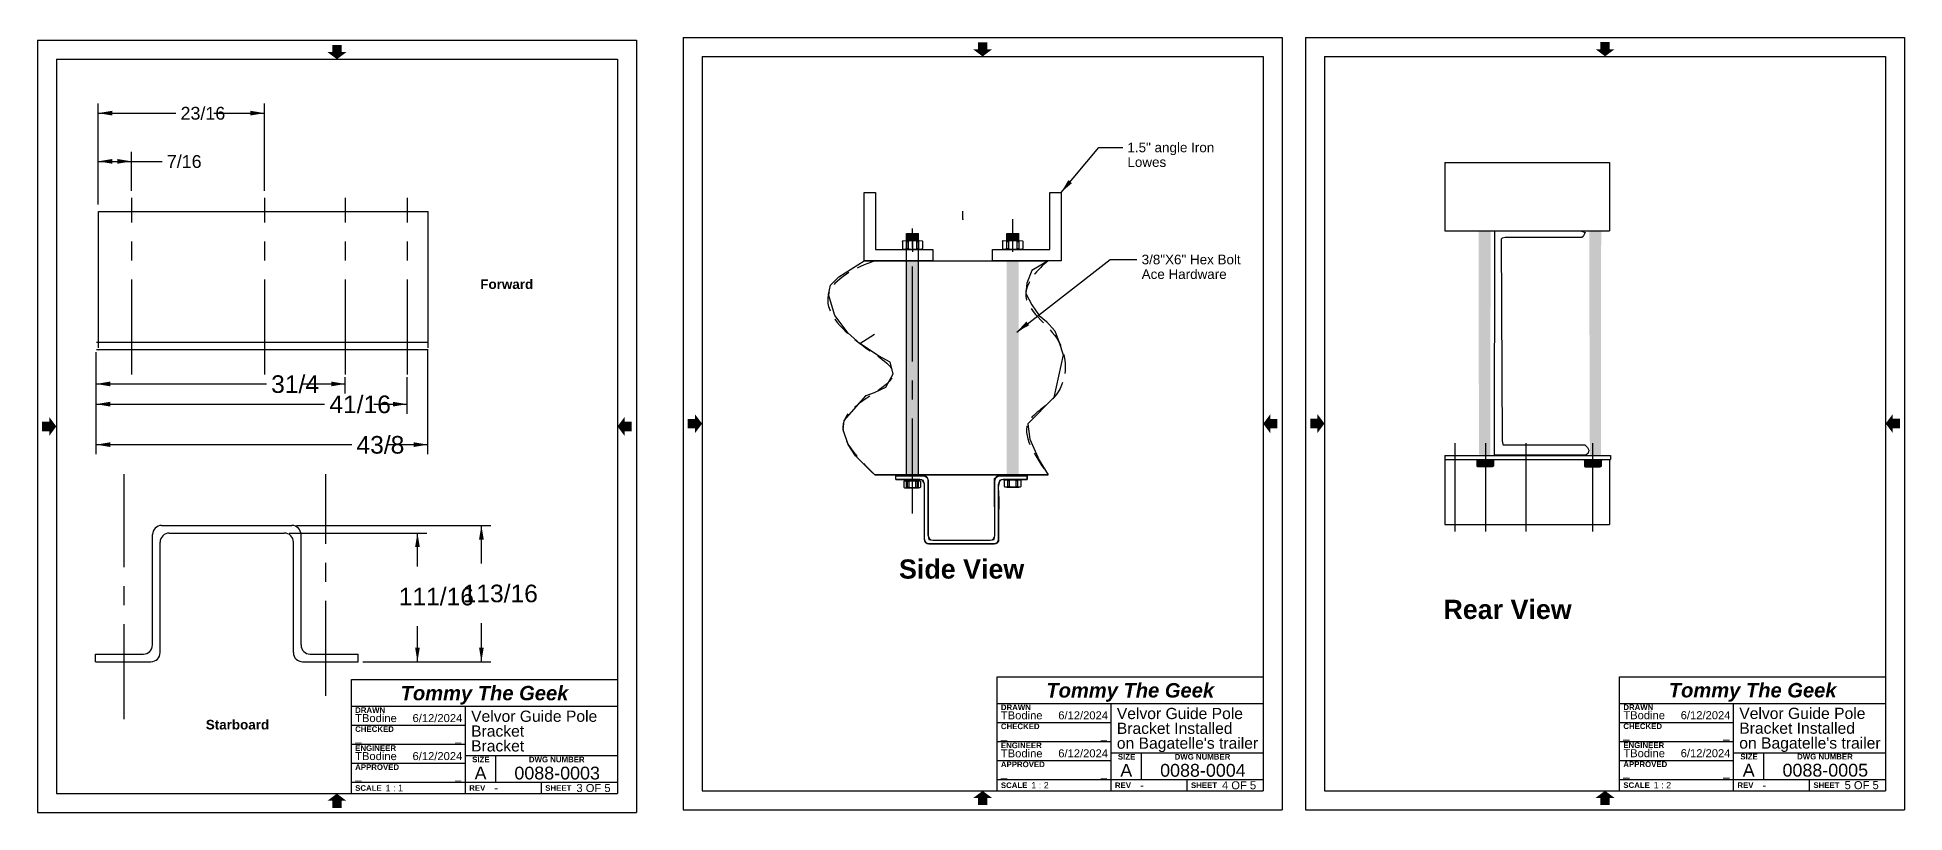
# Model space of a CAD drawing. Header units: inches. Extents: x -3 to 38.9, y -4.1 to 6.1.
# Drawn here: x 14.3 to 38.86, y -4.09 to 6.1 of the extents above; entities that cross this region are included whole.
import ezdxf

# ---------------------------------------------------------------- set-up
doc = ezdxf.new("R2010")
doc.units = ezdxf.units.IN
doc.header["$MEASUREMENT"] = 0
doc.linetypes.add('CENTER', pattern=[2, 1.25, -0.25, 0.25, -0.25])
doc.linetypes.add('HIDDEN', pattern=[0.375, 0.25, -0.125])
for name, color, linetype in [('AngleIron', 7, 'CONTINUOUS'), ('Border', 7, 'CONTINUOUS'), ('default', 7, 'CONTINUOUS'), ('dim', 7, 'CONTINUOUS'), ('HexBolt', 7, 'CONTINUOUS'), ('Nut', 7, 'CONTINUOUS'), ('trailerFrame', 7, 'CONTINUOUS')]:
    doc.layers.add(name, color=color, linetype=linetype)
doc.styles.add('Arial', font='arial.ttf')
doc.styles.add('Arial_Bold', font='arialbd.ttf')
doc.styles.add('Arial_Bold_Italic', font='arialbi.ttf')

# ---------------------------------------------------------------- blocks, each defined once
blk = doc.blocks.new('nut')
at = {"layer": 'default', "color": 1}
for p, q in [((-0.27, 0.092), (-0.254, 0.111)), ((-0.27, 0.092), (-0.269, -0.096)), ((-0.254, 0.111), (-0.172, 0.11)), ((-0.172, 0.111), (-0.079, 0.111)), ((-0.172, 0.11), (-0.155, 0.084)), ((-0.16, 0.093), (-0.105, 0.093)), ((-0.156, -0.088), (-0.155, 0.084)), ((-0.105, 0.093), (-0.079, 0.111)), ((-0.105, -0.091), (-0.105, 0.09)), ((-0.079, 0.111), (0.085, 0.111)), ((0.085, 0.111), (0.111, 0.093)), ((0.085, 0.111), (0.171, 0.111)), ((0.111, 0.093), (0.155, 0.093)), ((0.111, -0.091), (0.111, 0.09)), ((0.155, 0.093), (0.171, 0.111)), ((0.155, 0.093), (0.156, -0.096)), ((0.171, 0.111), (0.252, 0.11)), ((0.252, 0.11), (0.27, 0.085)), ((0.269, -0.087), (0.27, 0.085)), ((-0.269, -0.096), (-0.251, -0.111)), ((-0.251, -0.111), (-0.191, -0.111)), ((-0.191, -0.111), (-0.156, -0.088)), ((-0.191, -0.111), (-0.084, -0.111)), ((-0.168, -0.096), (-0.105, -0.096)), ((-0.168, -0.111), (-0.105, -0.111)), ((-0.105, -0.091), (-0.084, -0.111)), ((-0.085, -0.111), (0.09, -0.111)), ((0.09, -0.111), (0.111, -0.091)), ((0.09, -0.111), (0.174, -0.111)), ((0.111, -0.096), (0.156, -0.096)), ((0.111, -0.111), (0.156, -0.111)), ((0.156, -0.096), (0.174, -0.111)), ((0.174, -0.111), (0.234, -0.111)), ((0.234, -0.111), (0.269, -0.087))]:
    blk.add_line(p, q, dxfattribs=at)
blk = doc.blocks.new('boltHead')
at = {"layer": 'HexBolt', "color": 3}
for p, q in [((-0.223, 0.077), (-0.21, 0.093)), ((-0.223, 0.077), (-0.222, -0.079)), ((-0.21, 0.093), (-0.142, 0.092)), ((-0.142, 0.093), (-0.065, 0.093)), ((-0.142, 0.092), (-0.128, 0.071)), ((-0.133, 0.078), (-0.087, 0.078)), ((-0.129, -0.071), (-0.128, 0.071)), ((-0.087, 0.078), (-0.065, 0.093)), ((-0.087, -0.074), (-0.087, 0.075)), ((-0.065, 0.093), (0.07, 0.093)), ((0.07, 0.093), (0.092, 0.078)), ((0.07, 0.093), (0.141, 0.093)), ((0.092, 0.078), (0.128, 0.078)), ((0.092, -0.074), (0.092, 0.075)), ((0.128, 0.078), (0.141, 0.093)), ((0.128, 0.078), (0.129, -0.078)), ((0.141, 0.093), (0.209, 0.092)), ((0.209, 0.092), (0.223, 0.071)), ((0.222, -0.071), (0.223, 0.071)), ((-0.222, -0.079), (-0.208, -0.091)), ((-0.208, -0.091), (-0.158, -0.091)), ((-0.158, -0.091), (-0.129, -0.071)), ((-0.158, -0.091), (-0.07, -0.091)), ((-0.15, -0.093), (0.166, -0.093)), ((-0.139, -0.078), (-0.087, -0.078)), ((-0.087, -0.074), (-0.07, -0.091)), ((-0.07, -0.091), (0.074, -0.091)), ((0.074, -0.091), (0.092, -0.074)), ((0.074, -0.091), (0.143, -0.091)), ((0.092, -0.078), (0.129, -0.078)), ((0.129, -0.078), (0.143, -0.091)), ((0.143, -0.091), (0.193, -0.091)), ((0.193, -0.091), (0.222, -0.071))]:
    blk.add_line(p, q, dxfattribs=at)

msp = doc.modelspace()

# ---------------------------------------------------------------- linework, layer by layer
at = {"layer": 'AngleIron', "color": 6}
for p, q in [((32.807676, 4.458023), (32.807676, 3.558023)), ((32.807676, 4.458023), (34.975045, 4.458023)), ((34.975045, 4.458023), (34.975045, 3.558023)), ((32.807676, 3.558023), (34.975045, 3.558023))]:
    msp.add_line(p, q, dxfattribs=at)
at = {"layer": 'Border'}
for p, q in [((14.297815, 6.066067), (14.297815, -4.093933)), ((14.297815, 6.066067), (22.177815, 6.066067)), ((22.177815, 6.066067), (22.177815, -4.093933)), ((22.79058, 6.102135), (22.79058, -4.057865)), ((22.79058, 6.102135), (30.67058, 6.102135)), ((30.67058, 6.102135), (30.67058, -4.057865)), ((30.977306, 6.103894), (30.977306, -4.056106)), ((30.977306, 6.103894), (38.857306, 6.103894)), ((38.857306, 6.103894), (38.857306, -4.056106)), ((14.547815, 5.816067), (14.547815, -3.843933)), ((14.547815, 5.816067), (21.927815, 5.816067)), ((21.927815, 5.816067), (21.927815, -3.843933)), ((23.04058, 5.852135), (23.04058, -3.807865)), ((23.04058, 5.852135), (30.42058, 5.852135)), ((30.42058, 5.852135), (30.42058, -3.807865)), ((31.227306, 5.853894), (31.227306, -3.806106)), ((31.227306, 5.853894), (38.607306, 5.853894)), ((38.607306, 5.853894), (38.607306, -3.806106)), ((27.178885, 2.228033), (28.406215, 3.18304)), ((28.406215, 3.18304), (28.759759, 3.18304)), ((18.427815, -2.343933), (21.927815, -2.343933)), ((18.427815, -3.843933), (18.427815, -2.343933)), ((26.92058, -2.307865), (30.42058, -2.307865)), ((26.92058, -3.807865), (26.92058, -2.307865)), ((35.107306, -2.306106), (38.607306, -2.306106)), ((35.107306, -3.806106), (35.107306, -2.306106)), ((18.427815, -2.693933), (21.927815, -2.693933)), ((19.927815, -3.843933), (19.927815, -2.693933)), ((26.92058, -2.657865), (30.42058, -2.657865)), ((28.42058, -3.807865), (28.42058, -2.657865)), ((35.107306, -2.656106), (38.607306, -2.656106)), ((36.607306, -3.806106), (36.607306, -2.656106)), ((18.427815, -2.943933), (19.927815, -2.943933)), ((26.92058, -2.907865), (28.42058, -2.907865)), ((35.107306, -2.906106), (36.607306, -2.906106)), ((26.92058, -3.157865), (28.42058, -3.157865)), ((35.107306, -3.156106), (36.607306, -3.156106)), ((18.427815, -3.193933), (19.927815, -3.193933)), ((19.927815, -3.343933), (21.927815, -3.343933)), ((20.327815, -3.693933), (20.327815, -3.343933)), ((26.92058, -3.407865), (28.42058, -3.407865)), ((28.42058, -3.307865), (30.42058, -3.307865)), ((28.82058, -3.657865), (28.82058, -3.307865)), ((35.107306, -3.406106), (36.607306, -3.406106)), ((36.607306, -3.306106), (38.607306, -3.306106)), ((37.007306, -3.656106), (37.007306, -3.306106)), ((18.427815, -3.443933), (19.927815, -3.443933)), ((26.92058, -3.657865), (30.42058, -3.657865)), ((29.42058, -3.807865), (29.42058, -3.657865)), ((35.107306, -3.656106), (38.607306, -3.656106)), ((37.607306, -3.806106), (37.607306, -3.656106)), ((14.547815, -3.843933), (21.927815, -3.843933)), ((18.427815, -3.693933), (21.927815, -3.693933)), ((20.927815, -3.843933), (20.927815, -3.693933)), ((23.04058, -3.807865), (30.42058, -3.807865)), ((31.227306, -3.806106), (38.607306, -3.806106)), ((14.297815, -4.093933), (22.177815, -4.093933)), ((22.79058, -4.057865), (30.67058, -4.057865)), ((30.977306, -4.056106), (38.857306, -4.056106))]:
    msp.add_line(p, q, dxfattribs=at)
at = {"layer": 'Border', "color": 252}
for p, q in [((32.807676, 0.60302), (32.807676, 0.55302)), ((32.807676, 0.60302), (34.988676, 0.60302)), ((32.807676, 0.55302), (32.807676, -0.305581)), ((32.807676, 0.55302), (34.975045, 0.55302)), ((32.807676, 0.55302), (34.988676, 0.55302)), ((34.975045, 0.55302), (34.975045, -0.305581)), ((34.988676, 0.60302), (34.988676, 0.55302)), ((32.807676, -0.305581), (34.975045, -0.305581))]:
    msp.add_line(p, q, dxfattribs=at)
at = {"layer": 'Border'}
for points in [[(18.300158, 5.909817), (18.113127, 5.909817), (18.300158, 6.003567), (18.175471, 5.909817)], [(18.362502, 5.909817), (18.237815, 5.816067), (18.300158, 5.909817), (18.113127, 5.909817)], [(18.300158, 6.003567), (18.175471, 5.909817), (18.175471, 6.003567)], [(26.792923, 5.945885), (26.605892, 5.945885), (26.792923, 6.039635), (26.668236, 5.945885)], [(26.855267, 5.945885), (26.73058, 5.852135), (26.792923, 5.945885), (26.605892, 5.945885)], [(26.792923, 6.039635), (26.668236, 5.945885), (26.668236, 6.039635)], [(34.979649, 5.947644), (34.792618, 5.947644), (34.979649, 6.041394), (34.854962, 5.947644)], [(35.041993, 5.947644), (34.917306, 5.853894), (34.979649, 5.947644), (34.792618, 5.947644)], [(34.979649, 6.041394), (34.854962, 5.947644), (34.854962, 6.041394)], [(27.305958, 2.365988), (27.343743, 2.317236), (27.178885, 2.228033)], [(14.454065, 1.110755), (14.454065, 0.923723), (14.454065, 1.048411), (14.360315, 0.923723)], [(14.454065, 1.048411), (14.360315, 0.923723), (14.360315, 1.048411)], [(14.547815, 0.986067), (14.454065, 0.86138), (14.454065, 1.110755), (14.454065, 0.923723)], [(21.927815, 0.986067), (22.021565, 1.110755), (22.021565, 0.86138), (22.021565, 1.048411)], [(22.021565, 0.86138), (22.021565, 1.048411), (22.021565, 0.923723), (22.115315, 1.048411)], [(22.021565, 0.923723), (22.115315, 1.048411), (22.115315, 0.923723)], [(22.94683, 1.146823), (22.94683, 0.959791), (22.94683, 1.084479), (22.85308, 0.959791)], [(22.94683, 1.084479), (22.85308, 0.959791), (22.85308, 1.084479)], [(23.04058, 1.022135), (22.94683, 0.897448), (22.94683, 1.146823), (22.94683, 0.959791)], [(30.42058, 1.022135), (30.51433, 1.146823), (30.51433, 0.897448), (30.51433, 1.084479)], [(30.51433, 0.897448), (30.51433, 1.084479), (30.51433, 0.959791), (30.60808, 1.084479)], [(30.51433, 0.959791), (30.60808, 1.084479), (30.60808, 0.959791)], [(31.133556, 1.148582), (31.133556, 0.961551), (31.133556, 1.086238), (31.039806, 0.961551)], [(31.133556, 1.086238), (31.039806, 0.961551), (31.039806, 1.086238)], [(31.227306, 1.023894), (31.133556, 0.899207), (31.133556, 1.148582), (31.133556, 0.961551)], [(38.607306, 1.023894), (38.701056, 1.148582), (38.701056, 0.899207), (38.701056, 1.086238)], [(38.701056, 0.899207), (38.701056, 1.086238), (38.701056, 0.961551), (38.794806, 1.086238)], [(38.701056, 0.961551), (38.794806, 1.086238), (38.794806, 0.961551)], [(18.113127, -3.937683), (18.237815, -3.843933), (18.175471, -3.937683), (18.362502, -3.937683)], [(26.605892, -3.901615), (26.73058, -3.807865), (26.668236, -3.901615), (26.855267, -3.901615)], [(26.668236, -3.901615), (26.855267, -3.901615), (26.668236, -3.995365), (26.792923, -3.901615)], [(26.668236, -3.995365), (26.792923, -3.901615), (26.792923, -3.995365)], [(34.792618, -3.899856), (34.917306, -3.806106), (34.854962, -3.899856), (35.041993, -3.899856)], [(34.854962, -3.899856), (35.041993, -3.899856), (34.854962, -3.993606), (34.979649, -3.899856)], [(34.854962, -3.993606), (34.979649, -3.899856), (34.979649, -3.993606)], [(18.175471, -3.937683), (18.362502, -3.937683), (18.175471, -4.031433), (18.300158, -3.937683)], [(18.175471, -4.031433), (18.300158, -3.937683), (18.300158, -4.031433)]]:
    msp.add_solid(points, dxfattribs=at)
at = {"layer": 'Border', "color": 255}
for points in [[(33.230165, 0.458072), (33.450208, 0.458072), (33.230165, 0.54935), (33.450208, 0.54935)], [(34.649127, 0.458072), (34.865548, 0.458072), (34.649127, 0.547542), (34.865548, 0.547542)]]:
    msp.add_solid(points, dxfattribs=at)
at = {"layer": 'default'}
for p, q in [((27.76246, 4.064431), (28.2606, 4.657072)), ((28.2606, 4.657072), (28.572539, 4.657072)), ((15.102495, 2.021105), (15.102495, 3.813105)), ((15.102495, 3.813105), (19.437233, 3.813105)), ((19.437233, 2.021105), (19.437233, 3.813105)), ((15.075233, 2.095902), (19.437233, 2.095902)), ((15.075233, 1.995902), (19.437233, 1.995902)), ((32.807676, 0.60302), (34.988676, 0.60302)), ((32.807676, 0.55302), (34.988676, 0.55302)), ((25.588795, 0.337108), (25.953795, 0.337108)), ((25.588795, 0.287108), (25.588795, 0.337108)), ((25.588795, 0.287108), (25.903795, 0.287108)), ((26.013795, -0.448892), (26.013795, 0.277108)), ((26.890412, -0.448892), (26.890412, 0.277108)), ((26.950412, 0.337108), (27.315412, 0.337108)), ((27.000412, 0.287108), (27.315412, 0.287108)), ((27.315412, 0.287108), (27.315412, 0.337108)), ((25.963795, -0.498892), (25.963795, 0.227108)), ((26.940412, -0.498892), (26.940412, 0.227108)), ((15.812431, -1.888237), (15.812431, -0.436237)), ((15.932431, -0.316237), (17.645666, -0.316237)), ((16.032431, -0.416237), (17.545666, -0.416237)), ((17.765666, -1.888237), (17.765666, -0.436237)), ((32.807676, -0.305581), (34.975045, -0.305581)), ((15.912431, -1.988237), (15.912431, -0.536237)), ((17.665666, -1.988237), (17.665666, -0.536237)), ((26.023795, -0.558892), (26.880412, -0.558892)), ((26.073795, -0.508892), (26.830412, -0.508892)), ((15.062431, -2.008237), (15.692431, -2.008237)), ((15.062431, -2.108237), (15.062431, -2.008237)), ((15.062431, -2.108237), (15.792431, -2.108237)), ((17.785666, -2.108237), (18.515666, -2.108237)), ((17.885666, -2.008237), (18.515666, -2.008237)), ((18.515666, -2.108237), (18.515666, -2.008237))]:
    msp.add_line(p, q, dxfattribs=at)
at = {"layer": 'default', "linetype": 'CENTER'}
for p, q in [((15.539995, 1.668364), (15.539995, 3.991842)), ((17.289995, 1.668364), (17.289995, 3.991842)), ((18.352495, 1.668364), (18.352495, 3.991842)), ((19.164995, 1.668364), (19.164995, 3.991842)), ((32.943795, -0.394949), (32.943795, 0.76679)), ((33.350045, -0.394949), (33.350045, 0.76679)), ((33.881295, -0.394949), (33.881295, 0.76679)), ((34.756295, -0.394949), (34.756295, 0.76679)), ((15.439148, -2.866404), (15.439148, 0.357805)), ((18.091148, -2.559336), (18.091148, 0.357805))]:
    msp.add_line(p, q, dxfattribs=at)
at = {"layer": 'default', "color": 1, "linetype": 'CENTER'}
for p, q in [((25.807102, -0.160175), (25.807102, 3.712687)), ((27.12901, 3.283441), (27.12901, 3.712687)), ((25.810979, 3.283441), (25.810979, 3.473232))]:
    msp.add_line(p, q, dxfattribs=at)
at = {"layer": 'default'}
for centre, radius, start, end in [((25.903795, 0.227108), 0.06, 0, 90), ((25.953795, 0.277108), 0.06, 0, 90), ((26.950412, 0.277108), 0.06, 90, 180), ((27.000412, 0.227108), 0.06, 90, 180), ((15.932431, -0.436237), 0.12, 90, 180), ((16.032431, -0.536237), 0.12, 90, 180), ((17.545666, -0.536237), 0.12, 0, 90), ((17.645666, -0.436237), 0.12, 0, 90), ((26.073795, -0.448892), 0.06, 180, 270), ((26.830412, -0.448892), 0.06, 270, 0), ((26.023795, -0.498892), 0.06, 180, 270), ((26.880412, -0.498892), 0.06, 270, 0), ((15.692431, -1.888237), 0.12, 270, 0), ((17.885666, -1.888237), 0.12, 180, 270), ((15.792431, -1.988237), 0.12, 270, 0), ((17.785666, -1.988237), 0.12, 180, 270)]:
    msp.add_arc(centre, radius, start, end, dxfattribs=at)
msp.add_solid([(27.857912, 4.225882), (27.905012, 4.186136), (27.76246, 4.064431)], dxfattribs=at)
at = {"layer": 'dim'}
for p, q in [((15.097958, 3.905908), (15.097958, 5.232117)), ((17.285458, 4.084645), (17.285458, 5.232117)), ((15.097958, 5.107117), (16.118494, 5.107117)), ((16.620884, 5.107117), (17.285458, 5.107117)), ((15.097958, 3.905908), (15.097958, 4.597511)), ((15.097958, 4.472511), (15.937977, 4.472511)), ((15.535458, 4.084645), (15.535458, 4.597511)), ((19.432696, 0.621758), (19.432696, 1.988908)), ((15.070696, 0.621758), (15.070696, 1.963706)), ((15.070696, 1.154008), (15.070696, 1.963706)), ((15.070696, 1.420133), (15.070696, 1.963706)), ((15.070696, 1.545133), (17.310082, 1.545133)), ((17.76764, 1.545133), (18.347958, 1.545133)), ((18.347958, 1.420133), (18.347958, 1.636167)), ((19.160458, 1.154008), (19.160458, 1.636167)), ((15.070696, 1.279008), (18.075735, 1.279008)), ((18.724976, 1.279008), (19.160458, 1.279008)), ((15.070696, 0.746758), (18.432723, 0.746758)), ((18.901295, 0.746758), (19.432696, 0.746758)), ((17.608166, -0.416237), (19.422032, -0.416237)), ((17.708166, -0.316237), (20.263015, -0.316237)), ((19.297032, -0.856699), (19.297032, -0.416237)), ((20.138015, -0.815757), (20.138015, -0.316237)), ((19.297032, -2.108237), (19.297032, -1.641664)), ((20.138015, -2.108237), (20.138015, -1.600721)), ((18.578166, -2.108237), (19.422032, -2.108237)), ((18.578166, -2.108237), (20.263015, -2.108237))]:
    msp.add_line(p, q, dxfattribs=at)
for points in [[(15.282907, 5.138003), (15.282907, 5.076231), (15.097958, 5.107117)], [(17.100509, 5.076231), (17.100509, 5.138003), (17.285458, 5.107117)], [(15.282907, 4.503397), (15.282907, 4.441625), (15.097958, 4.472511)], [(15.350509, 4.441625), (15.350509, 4.503397), (15.535458, 4.472511)], [(15.255645, 1.576019), (15.255645, 1.514247), (15.070696, 1.545133)], [(18.163009, 1.514247), (18.163009, 1.576019), (18.347958, 1.545133)], [(15.255645, 1.309894), (15.255645, 1.248122), (15.070696, 1.279008)], [(18.975509, 1.248122), (18.975509, 1.309894), (19.160458, 1.279008)], [(15.255645, 0.777644), (15.255645, 0.715872), (15.070696, 0.746758)], [(19.247747, 0.715872), (19.247747, 0.777644), (19.432696, 0.746758)], [(19.327795, -0.601186), (19.266268, -0.601186), (19.297032, -0.416237)], [(20.168779, -0.501186), (20.107251, -0.501186), (20.138015, -0.316237)], [(19.266268, -1.923289), (19.327795, -1.923289), (19.297032, -2.108237)], [(20.107251, -1.923289), (20.168779, -1.923289), (20.138015, -2.108237)]]:
    msp.add_solid(points, dxfattribs=at)
at = {"layer": 'HexBolt', "color": 6}
for p, q in [((25.173653, 4.064431), (25.323653, 4.064431)), ((25.173653, 3.164431), (25.173653, 4.064431)), ((25.323653, 4.064431), (25.323653, 3.314431)), ((27.61246, 4.064431), (27.76246, 4.064431)), ((27.61246, 3.314431), (27.61246, 4.064431)), ((27.76246, 4.064431), (27.76246, 3.164431)), ((25.323653, 3.314431), (26.073653, 3.314431)), ((26.073653, 3.314431), (26.07608, 3.164252)), ((26.860032, 3.164252), (26.86246, 3.314431)), ((26.86246, 3.314431), (27.61246, 3.314431)), ((26.07608, 3.164252), (25.173653, 3.164431)), ((27.76246, 3.164431), (26.860032, 3.164252))]:
    msp.add_line(p, q, dxfattribs=at)
at = {"layer": 'HexBolt'}
msp.add_line((26.468056, 3.712687), (26.468056, 3.815834), dxfattribs=at)
at = {"layer": 'HexBolt', "color": 3}
for p, q in [((25.731191, 3.430585), (25.731191, 3.52487)), ((25.731191, 3.52487), (25.889191, 3.52487)), ((25.889191, 3.430585), (25.889191, 3.52487)), ((27.049223, 3.430585), (27.049223, 3.52487)), ((27.049223, 3.52487), (27.207223, 3.52487)), ((27.207223, 3.430585), (27.207223, 3.52487)), ((25.731191, 0.337108), (25.731191, 3.430585)), ((25.889191, 0.337108), (25.889191, 3.430585)), ((25.694412, 0.26469), (25.701142, 0.272471)), ((25.694412, 0.26469), (25.694929, 0.186877)), ((25.701142, 0.272471), (25.734794, 0.271952)), ((25.731191, 0.179635), (25.731191, 0.287108)), ((25.734794, 0.272731), (25.773276, 0.272731)), ((25.734794, 0.271952), (25.742043, 0.261577)), ((25.739687, 0.264949), (25.762404, 0.264949)), ((25.741525, 0.190508), (25.742043, 0.261577)), ((25.762404, 0.264949), (25.773276, 0.272731)), ((25.762404, 0.189211), (25.762404, 0.263912)), ((25.773276, 0.272731), (25.840929, 0.272731)), ((25.840929, 0.272731), (25.851801, 0.264949)), ((25.840929, 0.272731), (25.876652, 0.272731)), ((25.851801, 0.264949), (25.869921, 0.264949)), ((25.851801, 0.189211), (25.851801, 0.263912)), ((25.869921, 0.264949), (25.876652, 0.272731)), ((25.869921, 0.264949), (25.870439, 0.187136)), ((25.876652, 0.272731), (25.910304, 0.272212)), ((25.889191, 0.179635), (25.889191, 0.287108)), ((25.910304, 0.272212), (25.917552, 0.261837)), ((25.917034, 0.190767), (25.917552, 0.261837)), ((25.694929, 0.186877), (25.702178, 0.180652)), ((25.702178, 0.180652), (25.727029, 0.180652)), ((25.727029, 0.180652), (25.741525, 0.190508)), ((25.727029, 0.180911), (25.771205, 0.180911)), ((25.731191, 0.179635), (25.889191, 0.179635)), ((25.736566, 0.187136), (25.762404, 0.187136)), ((25.762404, 0.189211), (25.771205, 0.180911)), ((25.771035, 0.180911), (25.842999, 0.180911)), ((25.842999, 0.180911), (25.851801, 0.189211)), ((25.842999, 0.180911), (25.877687, 0.180911)), ((25.851801, 0.187136), (25.870439, 0.187136)), ((25.870439, 0.187136), (25.877687, 0.180911)), ((25.877687, 0.180911), (25.902538, 0.180911)), ((25.902538, 0.180911), (25.917034, 0.190767))]:
    msp.add_line(p, q, dxfattribs=at)
at = {"layer": 'HexBolt', "color": 1}
msp.add_point((26.468056, 3.712687), dxfattribs=at)
at = {"layer": 'HexBolt', "color": 3}
for points in [[(25.731191, 3.52487), (25.889191, 3.52487), (25.731191, 3.430585), (25.889191, 3.430585)], [(27.049223, 3.430585), (27.207223, 3.430585), (27.049223, 3.52487), (27.207223, 3.52487)], [(33.253793, 3.557646), (33.411793, 3.557646), (33.258125, 0.613786), (33.4072, 0.609277)], [(34.708002, 3.557646), (34.866002, 3.557646), (34.717255, 0.60026), (34.861812, 0.604769)], [(25.731191, 3.164054), (25.889191, 3.164054), (25.731191, 0.349054), (25.889191, 0.337108)], [(27.046812, 3.164054), (27.204812, 3.164054), (27.046812, 0.349054), (27.204812, 0.337108)]]:
    msp.add_solid(points, dxfattribs=at)
at = {"layer": 'trailerFrame', "color": 5}
for p, q in [((33.461409, 0.609277), (33.466002, 3.557646)), ((33.466002, 3.557646), (34.595284, 3.557825)), ((33.56531, 3.463147), (33.551758, 3.449621)), ((33.551758, 3.449621), (33.56531, 0.798633)), ((33.60145, 3.472164), (33.56531, 3.463147)), ((34.613354, 3.472164), (33.60145, 3.472164)), ((34.595284, 3.557825), (34.622389, 3.548808)), ((34.626906, 3.485689), (34.613354, 3.472164)), ((34.622389, 3.548808), (34.654011, 3.535283)), ((34.640458, 3.51274), (34.626906, 3.485689)), ((34.654011, 3.535283), (34.640458, 3.51274)), ((24.729966, 2.844791), (24.839802, 2.954409)), ((24.839802, 2.954409), (25.173653, 3.164431)), ((25.173653, 3.164431), (25.312819, 3.164054)), ((25.312819, 3.164054), (27.593196, 3.164054)), ((25.312819, 3.164054), (27.593196, 3.164054)), ((27.379746, 3.036622), (27.311099, 2.872195)), ((27.593196, 3.164054), (27.379746, 3.036622)), ((24.702507, 2.721471), (24.729966, 2.844791)), ((24.784884, 2.447426), (24.702507, 2.721471)), ((27.311099, 2.872195), (27.297369, 2.735173)), ((27.297369, 2.735173), (27.379746, 2.584448)), ((27.379746, 2.584448), (27.475852, 2.447426)), ((24.963367, 2.214488), (24.784884, 2.447426)), ((25.11439, 2.077465), (24.963367, 2.214488)), ((27.475852, 2.447426), (27.571958, 2.365212)), ((27.571958, 2.365212), (27.681793, 2.241892)), ((27.681793, 2.241892), (27.736711, 2.091168)), ((25.36152, 1.913038), (25.11439, 2.077465)), ((27.736711, 2.091168), (27.791629, 1.926741)), ((25.512544, 1.830825), (25.36152, 1.913038)), ((25.553732, 1.6801), (25.512544, 1.830825)), ((27.791629, 1.926741), (27.668064, 1.364949)), ((25.306602, 1.43346), (25.457626, 1.501971)), ((25.457626, 1.501971), (25.553732, 1.6801)), ((24.908449, 1.063499), (25.196767, 1.392353)), ((25.196767, 1.392353), (25.306602, 1.43346)), ((27.668064, 1.364949), (27.324828, 1.022393)), ((24.894719, 0.940179), (24.908449, 1.063499)), ((27.324828, 1.022393), (27.352287, 0.816859)), ((24.963367, 0.748348), (24.894719, 0.940179)), ((25.059473, 0.597623), (24.963367, 0.748348)), ((27.352287, 0.816859), (27.475852, 0.542814)), ((33.56531, 0.798633), (33.574345, 0.753549)), ((33.574345, 0.753549), (33.578863, 0.744532)), ((33.578863, 0.744532), (34.649493, 0.744532)), ((34.649493, 0.744532), (34.685633, 0.708464)), ((25.312819, 0.349054), (25.059473, 0.597623)), ((27.475852, 0.542814), (27.593196, 0.349054)), ((34.663045, 0.609277), (33.461409, 0.609277)), ((34.694667, 0.636328), (34.663045, 0.609277)), ((34.685633, 0.708464), (34.703702, 0.672396)), ((34.703702, 0.672396), (34.694667, 0.636328)), ((25.312819, 0.349054), (27.593196, 0.349054)), ((27.593196, 0.349054), (25.312819, 0.349054))]:
    msp.add_line(p, q, dxfattribs=at)
at = {"layer": 'trailerFrame', "color": 5, "linetype": 'HIDDEN'}
msp.add_line((25.11439, 2.077465), (25.306602, 2.200785), dxfattribs=at)
at = {"layer": 'trailerFrame', "color": 9}
for p, q in [((25.588795, 0.337108), (25.953795, 0.337108)), ((25.588795, 0.287108), (25.588795, 0.337108)), ((25.903795, 0.287108), (25.588795, 0.287108)), ((25.953795, 0.277108), (25.903795, 0.287108)), ((25.953795, 0.337108), (25.980138, 0.329231)), ((25.958049, 0.252073), (25.953795, 0.277108)), ((25.963795, 0.227108), (25.958049, 0.252073)), ((25.980138, 0.329231), (25.999466, 0.315453)), ((25.999466, 0.315453), (26.013795, 0.277108)), ((26.013795, 0.277108), (26.013795, -0.448892)), ((26.888541, 0.301674), (26.916152, 0.323719)), ((26.890412, -0.448892), (26.888541, 0.301674)), ((26.916152, 0.323719), (26.950412, 0.337108)), ((26.946524, 0.246562), (26.93548, 0.188693)), ((26.950412, 0.277108), (26.946524, 0.246562)), ((26.950412, 0.337108), (27.315412, 0.337108)), ((27.000412, 0.287108), (26.950412, 0.277108)), ((27.315412, 0.287108), (27.000412, 0.287108)), ((27.315412, 0.337108), (27.315412, 0.287108)), ((25.963795, -0.498892), (25.963795, 0.227108)), ((26.93548, 0.188693), (26.943763, 0.023355)), ((26.943763, 0.023355), (26.941002, -0.23843)), ((26.941002, -0.23843), (26.938241, -0.522261)), ((26.013795, -0.448892), (26.018793, -0.478171)), ((26.018793, -0.478171), (26.023795, -0.498892)), ((26.880412, -0.498892), (26.890412, -0.448892)), ((25.974616, -0.536039), (25.963795, -0.498892)), ((25.988421, -0.549817), (25.974616, -0.536039)), ((26.023795, -0.558892), (25.988421, -0.549817)), ((26.023795, -0.498892), (26.073795, -0.508892)), ((26.880412, -0.558892), (26.023795, -0.558892)), ((26.073795, -0.508892), (26.830412, -0.508892)), ((26.830412, -0.508892), (26.880412, -0.498892)), ((26.918913, -0.549817), (26.880412, -0.558892)), ((26.938241, -0.522261), (26.918913, -0.549817))]:
    msp.add_line(p, q, dxfattribs=at)
at = {"layer": 'trailerFrame', "color": 5, "linetype": 'HIDDEN'}
for points, start_tangent, end_tangent in [([(25.312819, 3.164054), (24.702507, 2.721471), (25.11439, 2.077465), (25.553732, 1.6801), (24.908449, 1.063499), (25.312819, 0.349054)], (-0.951001236, -0.309187077), (0.725840759, -0.687862772)), ([(27.593196, 3.164054), (27.297369, 2.735173), (27.736711, 2.091168), (27.668064, 1.364949), (27.324828, 1.022393), (27.593196, 0.349054)], (-0.790254578, -0.612778673), (0.563908969, -0.825836954))]:
    msp.add_spline(points, degree=3, dxfattribs=dict(at, start_tangent=start_tangent, end_tangent=end_tangent))

# ---------------------------------------------------------------- block references
at = {"layer": 'HexBolt', "xscale": 0.5, "yscale": 0.5, "zscale": 0.5}
for p in [(33.341923, 0.504), (34.757516, 0.499194), (27.125865, 0.235348)]:
    msp.add_blockref('boltHead', p, dxfattribs=at)
at = {"layer": 'Nut', "xscale": 0.5, "yscale": 0.5, "zscale": 0.5}
for p in [(25.810191, 3.374159), (27.128223, 3.374159)]:
    msp.add_blockref('nut', p, dxfattribs=at)

# ---------------------------------------------------------------- texts
at = {"layer": 'Border'}
for s, height, style, p in [('3/8"X6" Hex Bolt ', 0.126316, 'Arial', (28.822259, 3.118576)), ('Ace Hardware', 0.126316, 'Arial', (28.822259, 2.925763)), ('Tommy The Geek', 0.189474, 'Arial_Bold_Italic', (19.075634, -2.615629)), ('Tommy The Geek', 0.189474, 'Arial_Bold_Italic', (27.568399, -2.579561)), ('Tommy The Geek', 0.189474, 'Arial_Bold_Italic', (35.755125, -2.577802)), ('DRAWN', 0.0736842, 'Arial_Bold', (26.97058, -2.745469)), ('DRAWN', 0.0736842, 'Arial_Bold', (35.157306, -2.74371)), ('TBodine', 0.105263, 'Arial', (18.477815, -2.902653)), ('DRAWN', 0.0736842, 'Arial_Bold', (18.477815, -2.781537)), ('6/12/2024', 0.105263, 'Arial', (19.232386, -2.902653)), ('Velvor Guide Pole', 0.147368, 'Arial', (20.002815, -2.89914)), ('Bracket', 0.147368, 'Arial', (20.002815, -3.09414)), ('TBodine', 0.105263, 'Arial', (26.97058, -2.866585)), ('CHECKED', 0.0736842, 'Arial_Bold', (26.97058, -2.995469)), ('6/12/2024', 0.105263, 'Arial', (27.725151, -2.866585)), ('Velvor Guide Pole', 0.147368, 'Arial', (28.49558, -2.863072)), ('Bracket Installed', 0.147368, 'Arial', (28.49558, -3.058072)), ('TBodine', 0.105263, 'Arial', (35.157306, -2.864826)), ('CHECKED', 0.0736842, 'Arial_Bold', (35.157306, -2.99371)), ('6/12/2024', 0.105263, 'Arial', (35.911877, -2.864825)), ('Velvor Guide Pole', 0.147368, 'Arial', (36.682306, -2.861313)), ('Bracket Installed', 0.147368, 'Arial', (36.682306, -3.056313)), ('_', 0.105263, 'Arial', (18.477815, -3.152653)), ('CHECKED', 0.0736842, 'Arial_Bold', (18.477815, -3.031537)), ('_', 0.105263, 'Arial', (19.791574, -3.152653)), ('Bracket ', 0.147368, 'Arial', (20.002815, -3.289141)), ('_', 0.105263, 'Arial', (26.97058, -3.116585)), ('ENGINEER', 0.0736842, 'Arial_Bold', (26.97058, -3.245469)), ('_', 0.105263, 'Arial', (28.284339, -3.116585)), ("on Bagatelle's trailer", 0.147368, 'Arial', (28.49558, -3.253073)), ('_', 0.105263, 'Arial', (35.157306, -3.114826)), ('ENGINEER', 0.0736842, 'Arial_Bold', (35.157306, -3.24371)), ('_', 0.105263, 'Arial', (36.471065, -3.114826)), ("on Bagatelle's trailer", 0.147368, 'Arial', (36.682306, -3.251314)), ('TBodine', 0.105263, 'Arial', (18.477815, -3.402653)), ('ENGINEER', 0.0736842, 'Arial_Bold', (18.477815, -3.281537)), ('6/12/2024', 0.105263, 'Arial', (19.232386, -3.402653)), ('SIZE', 0.0736842, 'Arial_Bold', (20.017083, -3.431537)), ('DWG NUMBER', 0.0736842, 'Arial_Bold', (20.763401, -3.431537)), ('APPROVED', 0.0736842, 'Arial_Bold', (26.97058, -3.495469)), ('TBodine', 0.105263, 'Arial', (26.97058, -3.366585)), ('6/12/2024', 0.105263, 'Arial', (27.725151, -3.366585)), ('SIZE', 0.0736842, 'Arial_Bold', (28.509848, -3.395469)), ('DWG NUMBER', 0.0736842, 'Arial_Bold', (29.256166, -3.395469)), ('APPROVED', 0.0736842, 'Arial_Bold', (35.157306, -3.49371)), ('TBodine', 0.105263, 'Arial', (35.157306, -3.364826)), ('6/12/2024', 0.105263, 'Arial', (35.911877, -3.364825)), ('SIZE', 0.0736842, 'Arial_Bold', (36.696574, -3.39371)), ('DWG NUMBER', 0.0736842, 'Arial_Bold', (37.442892, -3.39371)), ('_', 0.105263, 'Arial', (18.477815, -3.652653)), ('APPROVED', 0.0736842, 'Arial_Bold', (18.477815, -3.531537)), ('_', 0.105263, 'Arial', (19.791574, -3.652653)), ('A', 0.168421, 'Arial', (20.048486, -3.657385)), ('0088-0003', 0.168421, 'Arial', (20.572065, -3.657384)), ('_', 0.105263, 'Arial', (26.97058, -3.616585)), ('_', 0.105263, 'Arial', (28.284339, -3.616585)), ('A', 0.168421, 'Arial', (28.541252, -3.621317)), ('0088-0004', 0.168421, 'Arial', (29.065218, -3.621316)), ('4 OF 5', 0.105263, 'Arial', (29.878277, -3.786585)), ('_', 0.105263, 'Arial', (35.157306, -3.614826)), ('_', 0.105263, 'Arial', (36.471065, -3.614826)), ('A', 0.168421, 'Arial', (36.727977, -3.619558)), ('0088-0005', 0.168421, 'Arial', (37.250911, -3.619557)), ('5 OF 5', 0.105263, 'Arial', (38.067143, -3.784826)), ('SCALE', 0.0736842, 'Arial_Bold', (18.477815, -3.806537)), ('1 : 1', 0.0842105, 'Arial', (18.877815, -3.811909)), ('REV', 0.0736842, 'Arial_Bold', (19.977815, -3.806537)), ('-', 0.105263, 'Arial', (20.307789, -3.822653)), ('SHEET', 0.0736842, 'Arial_Bold', (20.977815, -3.806537)), ('3 OF 5', 0.105263, 'Arial', (21.387692, -3.822653)), ('SCALE', 0.0736842, 'Arial_Bold', (26.97058, -3.770469)), ('1 : 2', 0.0842105, 'Arial', (27.37058, -3.775841)), ('REV', 0.0736842, 'Arial_Bold', (28.47058, -3.770469)), ('-', 0.105263, 'Arial', (28.800554, -3.786585)), ('SHEET', 0.0736842, 'Arial_Bold', (29.47058, -3.770469)), ('SCALE', 0.0736842, 'Arial_Bold', (35.157306, -3.76871)), ('1 : 2', 0.0842105, 'Arial', (35.557306, -3.774082)), ('REV', 0.0736842, 'Arial_Bold', (36.657306, -3.76871)), ('-', 0.105263, 'Arial', (36.98728, -3.784826)), ('SHEET', 0.0736842, 'Arial_Bold', (37.657306, -3.76871))]:
    msp.add_text(s, height=height, dxfattribs=dict(at, style=style)).set_placement(p)
at = {"layer": 'default', "style": 'Arial'}
for s, p in [('1.5" angle Iron', (28.635039, 4.592608)), ('Lowes', (28.635039, 4.399795))]:
    msp.add_text(s, height=0.126316, dxfattribs=at).set_placement(p)
at = {"layer": 'dim'}
for s, height, style, p in [('23/16', 0.168421, 'Arial', (16.180994, 5.021165)), ('7/16', 0.168421, 'Arial', (16.000477, 4.386558)), ('Forward', 0.126316, 'Arial_Bold', (20.123346, 2.793875)), ('31/4', 0.231579, 'Arial', (17.372582, 1.426949)), ('41/16', 0.231579, 'Arial', (18.138235, 1.160824)), ('43/8', 0.231579, 'Arial', (18.495223, 0.628573)), ('111/16', 0.231579, 'Arial', (19.050544, -1.367366)), ('113/16', 0.231579, 'Arial', (19.891528, -1.326423)), ('Starboard', 0.126316, 'Arial_Bold', (16.513271, -2.999467))]:
    msp.add_text(s, height=height, dxfattribs=dict(at, style=style)).set_placement(p)
at = {"layer": 'trailerFrame', "style": 'Arial_Bold'}
for s, p in [('Side View', (25.630782, -1.01567)), ('Rear View', (32.791013, -1.546509))]:
    msp.add_text(s, height=0.252632, dxfattribs=at).set_placement(p)

doc.saveas('drawing.dxf')
